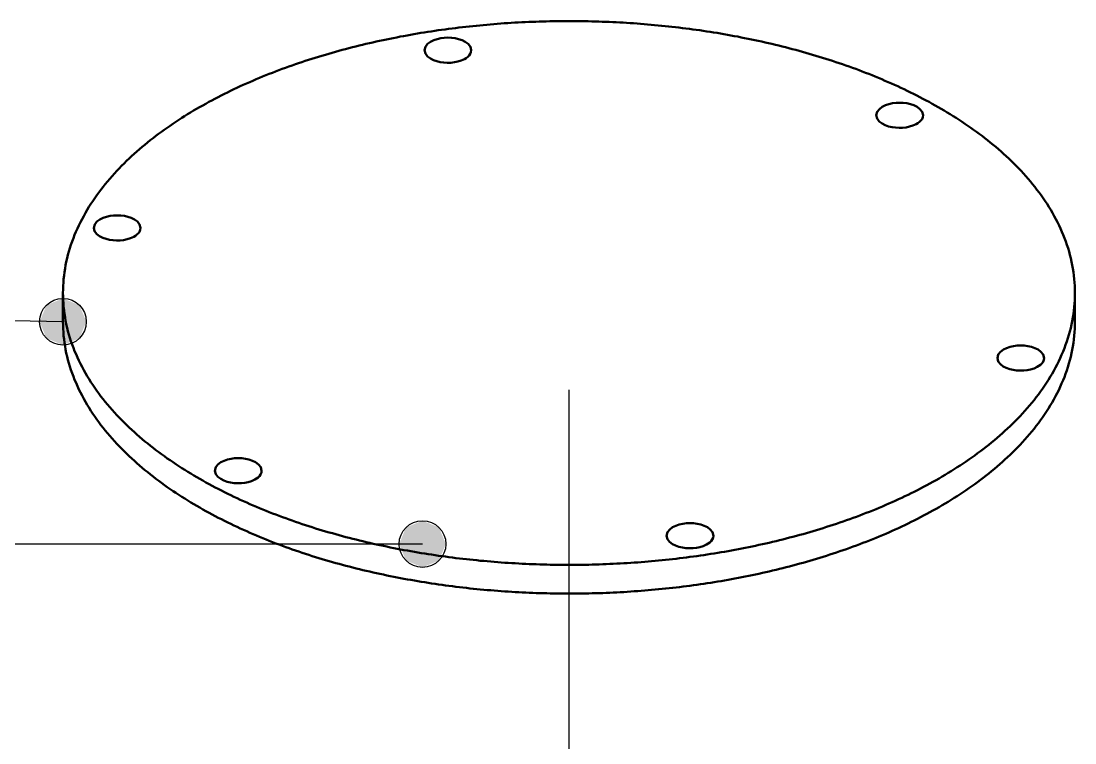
# Model space of a CAD drawing. Header units: millimetres. Extents: x 0 to 841, y 0 to 594.
# Drawn here: x 316.71 to 352.86, y 356.47 to 381.21 of the extents above; entities that cross this region are included whole.
import ezdxf

# ---------------------------------------------------------------- set-up
doc = ezdxf.new("R2010")
doc.units = ezdxf.units.MM
doc.linetypes.add('EJE', pattern=[31, 20, -4, 3, -4])
for name, color, linetype, lineweight in [('ACH', 7, 'CONTINUOUS', 13), ('COTA', 7, 'CONTINUOUS', 25), ('EJE', 7, 'EJE', 25), ('FINA', 7, 'CONTINUOUS', 25), ('VIS', 7, 'CONTINUOUS', 50)]:
    doc.layers.add(name, color=color, linetype=linetype, lineweight=lineweight)

msp = doc.modelspace()

# ---------------------------------------------------------------- hatches: boundary and pattern name
at = {"layer": 'ACH'}
h = msp.add_hatch(color=7, dxfattribs=at)
h.dxf.hatch_style = 1
h.paths.add_polyline_path([(318.945, 370.904), (318.711, 371.469), (318.145, 371.704), (317.579, 371.469), (317.345, 370.904), (317.579, 370.338), (318.145, 370.104), (318.711, 370.338)])
h = msp.add_hatch(color=7, dxfattribs=at)
h.dxf.hatch_style = 1
h.paths.add_polyline_path([(331.277, 363.285), (331.043, 363.851), (330.477, 364.085), (329.911, 363.851), (329.677, 363.285), (329.911, 362.72), (330.477, 362.485), (331.043, 362.72)])

# ---------------------------------------------------------------- linework, layer by layer
at = {"layer": 'COTA'}
for p, q in [((318.145, 370.904), (155.825, 374.184)), ((330.477, 363.285), (117.921, 363.285))]:
    msp.add_line(p, q, dxfattribs=at)
for centre in [(318.145, 370.904), (330.477, 363.285)]:
    msp.add_circle(centre, 0.8, dxfattribs=at)
at = {"layer": 'EJE'}
msp.add_line((335.5, 368.566), (335.5, 340.267), dxfattribs=at)
at = {"layer": 'FINA'}
for points in [[(352.855, 371.888), (352.854, 372.008), (352.849, 372.128), (352.842, 372.248), (352.832, 372.367), (352.819, 372.487), (352.803, 372.606), (352.785, 372.724), (352.764, 372.842), (352.74, 372.96), (352.713, 373.077), (352.684, 373.193), (352.652, 373.309), (352.618, 373.424), (352.581, 373.538), (352.541, 373.652), (352.499, 373.764), (352.455, 373.876), (352.409, 373.987), (352.36, 374.096), (352.31, 374.205), (352.257, 374.313), (352.202, 374.42), (352.145, 374.525), (352.086, 374.63), (352.026, 374.734), (351.963, 374.836), (351.899, 374.938), (351.833, 375.038), (351.766, 375.137), (351.696, 375.235), (351.626, 375.332), (351.553, 375.428), (351.48, 375.523), (351.405, 375.617), (351.328, 375.709), (351.251, 375.801), (351.172, 375.891), (351.091, 375.98), (351.01, 376.069), (350.927, 376.156), (350.844, 376.242), (350.759, 376.327), (350.673, 376.411), (350.586, 376.494), (350.499, 376.576), (350.41, 376.657), (350.32, 376.736), (350.23, 376.815), (350.139, 376.893), (350.046, 376.97), (349.953, 377.046), (349.86, 377.121), (349.765, 377.195), (349.67, 377.268), (349.574, 377.34), (349.477, 377.411), (349.38, 377.481), (349.282, 377.551), (349.183, 377.619), (349.084, 377.687), (348.984, 377.754), (348.884, 377.82), (348.783, 377.885), (348.682, 377.949), (348.58, 378.012), (348.477, 378.075), (348.374, 378.136), (348.271, 378.197), (348.167, 378.257), (348.063, 378.317), (347.958, 378.375), (347.853, 378.433), (347.747, 378.49), (347.641, 378.546), (347.534, 378.602), (347.428, 378.656), (347.32, 378.71), (347.213, 378.764), (347.105, 378.816), (346.997, 378.868), (346.888, 378.919), (346.779, 378.97), (346.67, 379.019), (346.56, 379.068), (346.45, 379.117), (346.34, 379.164), (346.23, 379.211), (346.119, 379.258), (346.008, 379.304), (345.897, 379.349), (345.785, 379.393), (345.673, 379.437), (345.561, 379.48), (345.449, 379.523), (345.337, 379.564), (345.224, 379.606), (345.111, 379.646), (344.998, 379.686), (344.885, 379.726), (344.771, 379.765), (344.657, 379.803), (344.543, 379.841), (344.429, 379.878), (344.315, 379.914), (344.2, 379.95), (344.085, 379.986), (343.971, 380.02), (343.856, 380.055), (343.74, 380.088), (343.625, 380.121), (343.509, 380.154), (343.394, 380.186), (343.278, 380.218), (343.162, 380.248), (343.046, 380.279), (342.929, 380.309), (342.813, 380.338), (342.697, 380.367), (342.58, 380.395), (342.463, 380.423), (342.346, 380.45), (342.229, 380.477), (342.112, 380.503), (341.995, 380.529), (341.877, 380.554), (341.76, 380.578), (341.642, 380.603), (341.525, 380.626), (341.407, 380.649), (341.289, 380.672), (341.171, 380.694), (341.053, 380.716), (340.935, 380.737), (340.816, 380.758), (340.698, 380.778), (340.58, 380.798), (340.461, 380.817), (340.343, 380.836), (340.224, 380.854), (340.105, 380.872), (339.987, 380.889), (339.868, 380.906), (339.749, 380.922), (339.63, 380.938), (339.511, 380.953), (339.392, 380.968), (339.272, 380.983), (339.153, 380.997), (339.034, 381.01), (338.915, 381.024), (338.795, 381.036), (338.676, 381.048), (338.556, 381.06), (338.437, 381.071), (338.317, 381.082), (338.198, 381.092), (338.078, 381.102), (337.958, 381.112), (337.839, 381.121), (337.719, 381.129), (337.599, 381.137), (337.479, 381.145), (337.36, 381.152), (337.24, 381.159), (337.12, 381.165), (337, 381.171), (336.88, 381.176), (336.76, 381.181), (336.64, 381.186), (336.52, 381.19), (336.4, 381.193), (336.28, 381.196), (336.16, 381.199), (336.04, 381.201), (335.92, 381.203), (335.8, 381.204), (335.68, 381.205), (335.56, 381.206), (335.44, 381.206), (335.32, 381.205), (335.2, 381.204), (335.08, 381.203), (334.96, 381.201), (334.84, 381.199), (334.72, 381.196), (334.6, 381.193), (334.48, 381.19), (334.36, 381.186), (334.24, 381.181), (334.12, 381.176), (334, 381.171), (333.88, 381.165), (333.76, 381.159), (333.64, 381.152), (333.521, 381.145), (333.401, 381.137), (333.281, 381.129), (333.161, 381.121), (333.042, 381.112), (332.922, 381.102), (332.802, 381.092), (332.683, 381.082), (332.563, 381.071), (332.444, 381.06), (332.324, 381.048), (332.205, 381.036), (332.085, 381.024), (331.966, 381.01), (331.847, 380.997), (331.728, 380.983), (331.608, 380.968), (331.489, 380.953), (331.37, 380.938), (331.251, 380.922), (331.132, 380.906), (331.013, 380.889), (330.895, 380.872), (330.776, 380.854), (330.657, 380.836), (330.539, 380.817), (330.42, 380.798), (330.302, 380.778), (330.184, 380.758), (330.065, 380.737), (329.947, 380.716), (329.829, 380.694), (329.711, 380.672), (329.593, 380.649), (329.475, 380.626), (329.358, 380.603), (329.24, 380.578), (329.123, 380.554), (329.005, 380.529), (328.888, 380.503), (328.771, 380.477), (328.654, 380.45), (328.537, 380.423), (328.42, 380.395), (328.303, 380.367), (328.187, 380.338), (328.071, 380.309), (327.954, 380.279), (327.838, 380.248), (327.722, 380.218), (327.606, 380.186), (327.491, 380.154), (327.375, 380.121), (327.26, 380.088), (327.144, 380.055), (327.029, 380.02), (326.915, 379.986), (326.8, 379.95), (326.685, 379.914), (326.571, 379.878), (326.457, 379.841), (326.343, 379.803), (326.229, 379.765), (326.115, 379.726), (326.002, 379.686), (325.889, 379.646), (325.776, 379.606), (325.663, 379.564), (325.551, 379.523), (325.439, 379.48), (325.327, 379.437), (325.215, 379.393), (325.103, 379.349), (324.992, 379.304), (324.881, 379.258), (324.77, 379.211), (324.66, 379.164), (324.55, 379.117), (324.44, 379.068), (324.33, 379.019), (324.221, 378.97), (324.112, 378.919), (324.003, 378.868), (323.895, 378.816), (323.787, 378.764), (323.68, 378.71), (323.572, 378.656), (323.466, 378.602), (323.359, 378.546), (323.253, 378.49), (323.147, 378.433), (323.042, 378.375), (322.937, 378.317), (322.833, 378.257), (322.729, 378.197), (322.626, 378.136), (322.523, 378.075), (322.42, 378.012), (322.318, 377.949), (322.217, 377.885), (322.116, 377.82), (322.016, 377.754), (321.916, 377.687), (321.817, 377.619), (321.718, 377.551), (321.62, 377.481), (321.523, 377.411), (321.426, 377.34), (321.33, 377.268), (321.235, 377.195), (321.14, 377.121), (321.047, 377.046), (320.954, 376.97), (320.861, 376.893), (320.77, 376.815), (320.68, 376.736), (320.59, 376.657), (320.501, 376.576), (320.414, 376.494), (320.327, 376.411), (320.241, 376.327), (320.156, 376.242), (320.073, 376.156), (319.99, 376.069), (319.909, 375.98), (319.828, 375.891), (319.749, 375.801), (319.672, 375.709), (319.595, 375.617), (319.52, 375.523), (319.447, 375.428), (319.374, 375.332), (319.304, 375.235), (319.234, 375.137), (319.167, 375.038), (319.101, 374.938), (319.037, 374.836), (318.974, 374.734), (318.914, 374.63), (318.855, 374.525), (318.798, 374.42), (318.743, 374.313), (318.69, 374.205), (318.64, 374.096), (318.591, 373.987), (318.545, 373.876), (318.501, 373.764), (318.459, 373.652), (318.419, 373.538), (318.382, 373.424), (318.348, 373.309), (318.316, 373.193), (318.287, 373.077), (318.26, 372.96), (318.236, 372.842), (318.215, 372.724), (318.197, 372.606), (318.181, 372.487), (318.168, 372.367), (318.158, 372.248), (318.151, 372.128), (318.146, 372.008), (318.145, 371.888)], [(330.546, 380.207), (330.577, 380.326), (330.653, 380.423), (330.753, 380.496), (330.864, 380.551), (330.981, 380.59), (331.101, 380.617), (331.224, 380.633), (331.348, 380.638), (331.472, 380.633), (331.594, 380.617), (331.715, 380.59), (331.832, 380.551), (331.943, 380.496), (332.043, 380.423), (332.119, 380.326), (332.15, 380.207)], [(331.915, 379.903), (331.804, 379.853), (331.689, 379.818), (331.57, 379.794), (331.449, 379.78), (331.328, 379.777), (331.207, 379.784), (331.087, 379.8), (330.969, 379.828), (330.854, 379.868), (330.746, 379.923), (330.65, 379.996), (330.576, 380.091), (330.546, 380.207)], [(332.15, 380.207), (332.14, 380.141), (332.114, 380.079), (332.074, 380.025), (332.027, 379.978), (331.973, 379.937), (331.915, 379.903)], [(346.042, 377.978), (346.073, 378.097), (346.149, 378.193), (346.248, 378.267), (346.359, 378.321), (346.477, 378.361), (346.597, 378.388), (346.72, 378.404), (346.844, 378.409), (346.967, 378.404), (347.09, 378.388), (347.211, 378.361), (347.328, 378.321), (347.439, 378.267), (347.538, 378.193), (347.615, 378.097), (347.646, 377.978)], [(347.411, 377.674), (347.3, 377.624), (347.184, 377.588), (347.066, 377.564), (346.945, 377.551), (346.824, 377.548), (346.703, 377.554), (346.583, 377.571), (346.465, 377.599), (346.35, 377.639), (346.242, 377.693), (346.145, 377.766), (346.071, 377.862), (346.042, 377.978)], [(347.646, 377.978), (347.636, 377.912), (347.61, 377.85), (347.57, 377.796), (347.522, 377.749), (347.469, 377.708), (347.411, 377.674)], [(319.202, 374.117), (319.233, 374.236), (319.309, 374.332), (319.409, 374.406), (319.52, 374.46), (319.637, 374.5), (319.758, 374.527), (319.881, 374.543), (320.004, 374.548), (320.128, 374.543), (320.251, 374.527), (320.371, 374.5), (320.489, 374.46), (320.599, 374.406), (320.699, 374.332), (320.775, 374.236), (320.806, 374.117)], [(320.571, 373.813), (320.461, 373.763), (320.345, 373.727), (320.226, 373.703), (320.105, 373.69), (319.984, 373.687), (319.863, 373.693), (319.743, 373.71), (319.625, 373.738), (319.511, 373.778), (319.402, 373.832), (319.306, 373.905), (319.232, 374.001), (319.202, 374.117)], [(320.806, 374.117), (320.797, 374.051), (320.77, 373.989), (320.731, 373.935), (320.683, 373.887), (320.629, 373.847), (320.571, 373.813)], [(318.145, 371.888), (318.146, 371.768), (318.151, 371.648), (318.158, 371.528), (318.168, 371.408), (318.181, 371.289), (318.197, 371.169), (318.215, 371.051), (318.236, 370.933), (318.26, 370.815), (318.287, 370.698), (318.316, 370.581), (318.348, 370.465), (318.383, 370.35), (318.42, 370.236), (318.459, 370.122), (318.501, 370.01), (318.545, 369.898), (318.592, 369.787), (318.64, 369.677), (318.691, 369.569), (318.744, 369.461), (318.799, 369.354), (318.856, 369.248), (318.915, 369.143), (318.976, 369.04), (319.038, 368.937), (319.102, 368.836), (319.168, 368.735), (319.236, 368.636), (319.305, 368.538), (319.376, 368.441), (319.448, 368.345), (319.522, 368.25), (319.597, 368.156), (319.674, 368.064), (319.752, 367.972), (319.831, 367.882), (319.911, 367.792), (319.993, 367.704), (320.075, 367.617), (320.159, 367.531), (320.244, 367.446), (320.33, 367.362), (320.417, 367.279), (320.505, 367.197), (320.593, 367.116), (320.683, 367.036), (320.774, 366.957), (320.865, 366.879), (320.958, 366.802), (321.051, 366.727), (321.145, 366.652), (321.239, 366.578), (321.334, 366.504), (321.431, 366.432), (321.527, 366.361), (321.625, 366.291), (321.723, 366.221), (321.822, 366.153), (321.921, 366.085), (322.021, 366.019), (322.121, 365.953), (322.222, 365.888), (322.324, 365.823), (322.426, 365.76), (322.528, 365.698), (322.631, 365.636), (322.735, 365.575), (322.839, 365.515), (322.944, 365.456), (323.048, 365.397), (323.154, 365.339), (323.26, 365.282), (323.366, 365.226), (323.472, 365.171), (323.579, 365.116), (323.687, 365.062), (323.794, 365.009), (323.902, 364.956), (324.011, 364.904), (324.119, 364.853), (324.228, 364.803), (324.338, 364.753), (324.447, 364.704), (324.557, 364.655), (324.668, 364.608), (324.778, 364.561), (324.889, 364.514), (325, 364.469), (325.112, 364.424), (325.223, 364.379), (325.335, 364.335), (325.447, 364.292), (325.56, 364.25), (325.672, 364.208), (325.785, 364.167), (325.898, 364.126), (326.011, 364.086), (326.125, 364.047), (326.238, 364.008), (326.352, 363.969), (326.466, 363.932), (326.581, 363.895), (326.695, 363.858), (326.81, 363.822), (326.925, 363.787), (327.04, 363.752), (327.155, 363.718), (327.27, 363.684), (327.386, 363.651), (327.501, 363.619), (327.617, 363.587), (327.733, 363.555), (327.849, 363.524), (327.965, 363.494), (328.082, 363.464), (328.198, 363.435), (328.315, 363.406), (328.432, 363.378), (328.549, 363.35), (328.666, 363.323), (328.783, 363.296), (328.9, 363.27), (329.017, 363.244), (329.135, 363.219), (329.252, 363.195), (329.37, 363.171), (329.488, 363.147), (329.606, 363.124), (329.724, 363.101), (329.842, 363.079), (329.96, 363.057), (330.078, 363.036), (330.197, 363.016), (330.315, 362.996), (330.434, 362.976), (330.552, 362.957), (330.671, 362.938), (330.79, 362.92), (330.909, 362.902), (331.027, 362.885), (331.146, 362.868), (331.265, 362.852), (331.384, 362.836), (331.504, 362.82), (331.623, 362.805), (331.742, 362.791), (331.861, 362.777), (331.981, 362.764), (332.1, 362.751), (332.22, 362.738), (332.339, 362.726), (332.459, 362.714), (332.578, 362.703), (332.698, 362.692), (332.818, 362.682), (332.938, 362.672), (333.057, 362.663), (333.177, 362.654), (333.297, 362.645), (333.417, 362.637), (333.537, 362.63), (333.657, 362.623), (333.777, 362.616), (333.897, 362.61), (334.017, 362.604), (334.137, 362.599), (334.257, 362.594), (334.377, 362.59), (334.497, 362.586), (334.617, 362.582), (334.737, 362.579), (334.857, 362.576), (334.977, 362.574), (335.097, 362.572), (335.217, 362.571), (335.338, 362.57), (335.458, 362.57), (335.578, 362.57), (335.698, 362.571), (335.818, 362.572), (335.938, 362.573), (336.058, 362.575), (336.179, 362.577), (336.299, 362.58), (336.419, 362.583), (336.539, 362.587), (336.659, 362.591), (336.779, 362.595), (336.899, 362.6), (337.019, 362.606), (337.139, 362.612), (337.259, 362.618), (337.379, 362.625), (337.499, 362.632), (337.619, 362.64), (337.739, 362.648), (337.858, 362.656), (337.978, 362.665), (338.098, 362.675), (338.218, 362.685), (338.337, 362.695), (338.457, 362.706), (338.577, 362.718), (338.696, 362.729), (338.816, 362.742), (338.935, 362.754), (339.055, 362.768), (339.174, 362.781), (339.293, 362.795), (339.413, 362.81), (339.532, 362.825), (339.651, 362.84), (339.77, 362.856), (339.889, 362.873), (340.008, 362.89), (340.127, 362.907), (340.246, 362.925), (340.364, 362.943), (340.483, 362.962), (340.602, 362.982), (340.72, 363.001), (340.838, 363.022), (340.957, 363.043), (341.075, 363.064), (341.193, 363.086), (341.311, 363.108), (341.429, 363.131), (341.547, 363.154), (341.665, 363.178), (341.782, 363.202), (341.9, 363.227), (342.017, 363.252), (342.135, 363.278), (342.252, 363.304), (342.369, 363.331), (342.486, 363.358), (342.603, 363.386), (342.72, 363.414), (342.836, 363.443), (342.953, 363.473), (343.069, 363.503), (343.185, 363.533), (343.301, 363.564), (343.417, 363.596), (343.533, 363.628), (343.649, 363.661), (343.764, 363.694), (343.879, 363.728), (343.994, 363.762), (344.109, 363.797), (344.224, 363.833), (344.339, 363.869), (344.453, 363.906), (344.567, 363.943), (344.681, 363.981), (344.795, 364.019), (344.909, 364.058), (345.022, 364.098), (345.136, 364.138), (345.249, 364.179), (345.361, 364.22), (345.474, 364.262), (345.586, 364.305), (345.698, 364.348), (345.81, 364.392), (345.922, 364.437), (346.033, 364.482), (346.144, 364.528), (346.255, 364.575), (346.365, 364.622), (346.475, 364.67), (346.585, 364.718), (346.695, 364.768), (346.804, 364.818), (346.913, 364.868), (347.022, 364.919), (347.13, 364.972), (347.238, 365.024), (347.345, 365.078), (347.453, 365.132), (347.559, 365.187), (347.666, 365.243), (347.772, 365.299)], [(318.145, 371.888), (318.145, 370.904)], [(347.772, 365.299), (347.879, 365.357), (347.985, 365.415), (348.091, 365.475), (348.196, 365.535), (348.301, 365.596), (348.405, 365.658), (348.509, 365.72), (348.613, 365.784), (348.715, 365.848), (348.818, 365.913), (348.92, 365.979), (349.021, 366.046), (349.121, 366.114), (349.221, 366.183), (349.321, 366.252), (349.419, 366.323), (349.518, 366.394), (349.615, 366.466), (349.712, 366.54), (349.808, 366.614), (349.903, 366.689), (349.997, 366.765), (350.091, 366.842), (350.183, 366.921), (350.275, 367), (350.366, 367.08), (350.456, 367.161), (350.546, 367.244), (350.634, 367.327), (350.721, 367.411), (350.807, 367.497), (350.892, 367.583), (350.976, 367.671), (351.059, 367.76), (351.14, 367.849), (351.221, 367.94), (351.3, 368.032), (351.377, 368.125), (351.454, 368.22), (351.529, 368.315), (351.602, 368.412), (351.674, 368.509), (351.744, 368.608), (351.813, 368.708), (351.88, 368.809), (351.946, 368.911), (352.009, 369.015), (352.071, 369.119), (352.131, 369.225), (352.189, 369.331), (352.245, 369.439), (352.299, 369.547), (352.35, 369.657), (352.4, 369.768), (352.447, 369.88), (352.492, 369.992), (352.535, 370.106), (352.575, 370.22), (352.613, 370.336), (352.648, 370.452), (352.68, 370.569), (352.71, 370.686), (352.737, 370.804), (352.762, 370.923), (352.784, 371.043), (352.802, 371.162), (352.818, 371.283), (352.832, 371.403), (352.842, 371.524), (352.849, 371.645), (352.854, 371.767), (352.855, 371.888)], [(352.855, 371.888), (352.855, 370.904)], [(318.145, 370.904), (318.146, 370.783), (318.151, 370.663), (318.158, 370.543), (318.168, 370.424), (318.181, 370.304), (318.197, 370.185), (318.215, 370.066), (318.236, 369.948), (318.26, 369.83), (318.287, 369.713), (318.316, 369.597), (318.348, 369.481), (318.383, 369.366), (318.42, 369.252), (318.459, 369.138), (318.501, 369.026), (318.545, 368.914), (318.592, 368.803), (318.64, 368.693), (318.691, 368.584), (318.744, 368.476), (318.799, 368.37), (318.856, 368.264), (318.915, 368.159), (318.976, 368.055), (319.038, 367.953), (319.102, 367.851), (319.168, 367.751), (319.236, 367.652), (319.305, 367.554), (319.376, 367.457), (319.448, 367.361), (319.522, 367.266), (319.597, 367.172), (319.674, 367.079), (319.752, 366.988), (319.831, 366.897), (319.911, 366.808), (319.993, 366.72), (320.075, 366.633), (320.159, 366.547), (320.244, 366.462), (320.33, 366.378), (320.417, 366.295), (320.505, 366.213), (320.593, 366.132), (320.683, 366.052), (320.774, 365.973), (320.865, 365.895), (320.958, 365.818), (321.051, 365.742), (321.145, 365.667), (321.239, 365.593), (321.334, 365.52), (321.431, 365.448), (321.527, 365.377), (321.625, 365.307), (321.723, 365.237), (321.822, 365.169), (321.921, 365.101), (322.021, 365.034), (322.121, 364.968), (322.222, 364.903), (322.324, 364.839), (322.426, 364.776), (322.528, 364.713), (322.631, 364.652), (322.735, 364.591), (322.839, 364.531), (322.944, 364.471), (323.048, 364.413), (323.154, 364.355), (323.26, 364.298), (323.366, 364.242), (323.472, 364.186), (323.579, 364.132), (323.687, 364.078), (323.794, 364.024), (323.902, 363.972), (324.011, 363.92), (324.119, 363.869), (324.228, 363.818), (324.338, 363.769), (324.447, 363.72), (324.557, 363.671), (324.668, 363.623), (324.778, 363.576), (324.889, 363.53), (325, 363.484), (325.112, 363.439), (325.223, 363.395), (325.335, 363.351), (325.447, 363.308), (325.56, 363.266), (325.672, 363.224), (325.785, 363.182), (325.898, 363.142), (326.011, 363.102), (326.125, 363.062), (326.238, 363.023), (326.352, 362.985), (326.466, 362.947), (326.581, 362.91), (326.695, 362.874), (326.81, 362.838), (326.925, 362.803), (327.04, 362.768), (327.155, 362.734), (327.27, 362.7), (327.386, 362.667), (327.501, 362.634), (327.617, 362.602), (327.733, 362.571), (327.849, 362.54), (327.965, 362.51), (328.082, 362.48), (328.198, 362.45), (328.315, 362.422), (328.432, 362.393), (328.549, 362.366), (328.666, 362.339), (328.783, 362.312), (328.9, 362.286), (329.017, 362.26), (329.135, 362.235), (329.252, 362.21), (329.37, 362.186), (329.488, 362.163), (329.606, 362.139), (329.724, 362.117), (329.842, 362.095), (329.96, 362.073), (330.078, 362.052), (330.197, 362.031), (330.315, 362.011), (330.434, 361.992), (330.552, 361.972), (330.671, 361.954), (330.79, 361.935), (330.909, 361.918), (331.027, 361.9), (331.146, 361.884), (331.265, 361.867), (331.384, 361.851), (331.504, 361.836), (331.623, 361.821), (331.742, 361.807), (331.861, 361.793), (331.981, 361.779), (332.1, 361.766), (332.22, 361.754), (332.339, 361.741), (332.459, 361.73), (332.578, 361.719), (332.698, 361.708), (332.818, 361.698), (332.938, 361.688), (333.057, 361.678), (333.177, 361.669), (333.297, 361.661), (333.417, 361.653), (333.537, 361.645), (333.657, 361.638), (333.777, 361.632), (333.897, 361.626), (334.017, 361.62), (334.137, 361.614), (334.257, 361.61), (334.377, 361.605), (334.497, 361.601), (334.617, 361.598), (334.737, 361.595), (334.857, 361.592), (334.977, 361.59), (335.097, 361.588), (335.217, 361.587), (335.338, 361.586), (335.458, 361.586), (335.578, 361.586), (335.698, 361.586), (335.818, 361.587), (335.938, 361.589), (336.058, 361.59), (336.179, 361.593), (336.299, 361.596), (336.419, 361.599), (336.539, 361.602), (336.659, 361.606), (336.779, 361.611), (336.899, 361.616), (337.019, 361.621), (337.139, 361.627), (337.259, 361.634), (337.379, 361.64), (337.499, 361.648), (337.619, 361.655), (337.739, 361.664), (337.858, 361.672), (337.978, 361.681), (338.098, 361.691), (338.218, 361.701), (338.337, 361.711), (338.457, 361.722), (338.577, 361.733), (338.696, 361.745), (338.816, 361.757), (338.935, 361.77), (339.055, 361.783), (339.174, 361.797), (339.293, 361.811), (339.413, 361.826), (339.532, 361.841), (339.651, 361.856), (339.77, 361.872), (339.889, 361.889), (340.008, 361.905), (340.127, 361.923), (340.246, 361.941), (340.364, 361.959), (340.483, 361.978), (340.602, 361.997), (340.72, 362.017), (340.838, 362.037), (340.957, 362.058), (341.075, 362.079), (341.193, 362.101), (341.311, 362.124), (341.429, 362.146), (341.547, 362.17), (341.665, 362.193), (341.782, 362.218), (341.9, 362.242), (342.017, 362.268), (342.135, 362.293), (342.252, 362.32), (342.369, 362.347), (342.486, 362.374), (342.603, 362.402), (342.72, 362.43), (342.836, 362.459), (342.953, 362.489), (343.069, 362.519), (343.185, 362.549), (343.301, 362.58), (343.417, 362.612), (343.533, 362.644), (343.649, 362.677), (343.764, 362.71), (343.879, 362.744), (343.994, 362.778), (344.109, 362.813), (344.224, 362.849), (344.339, 362.885), (344.453, 362.921), (344.567, 362.959), (344.681, 362.996), (344.795, 363.035), (344.909, 363.074), (345.022, 363.113), (345.136, 363.154), (345.249, 363.195), (345.361, 363.236), (345.474, 363.278), (345.586, 363.321), (345.698, 363.364), (345.81, 363.408), (345.922, 363.453), (346.033, 363.498), (346.144, 363.544), (346.255, 363.59), (346.365, 363.638), (346.475, 363.685), (346.585, 363.734), (346.695, 363.783), (346.804, 363.833), (346.913, 363.884), (347.022, 363.935), (347.13, 363.987), (347.238, 364.04), (347.345, 364.093), (347.453, 364.148), (347.559, 364.203), (347.666, 364.258), (347.772, 364.315)], [(347.772, 364.315), (347.879, 364.373), (347.985, 364.431), (348.091, 364.49), (348.196, 364.551), (348.301, 364.612), (348.405, 364.673), (348.509, 364.736), (348.613, 364.799), (348.715, 364.864), (348.818, 364.929), (348.92, 364.995), (349.021, 365.062), (349.121, 365.13), (349.221, 365.198), (349.321, 365.268), (349.419, 365.338), (349.518, 365.41), (349.615, 365.482), (349.712, 365.555), (349.808, 365.63), (349.903, 365.705), (349.997, 365.781), (350.091, 365.858), (350.183, 365.936), (350.275, 366.016), (350.366, 366.096), (350.456, 366.177), (350.546, 366.259), (350.634, 366.343), (350.721, 366.427), (350.807, 366.512), (350.892, 366.599), (350.976, 366.687), (351.059, 366.775), (351.14, 366.865), (351.221, 366.956), (351.3, 367.048), (351.377, 367.141), (351.454, 367.235), (351.529, 367.331), (351.602, 367.427), (351.674, 367.525), (351.744, 367.624), (351.813, 367.724), (351.88, 367.825), (351.946, 367.927), (352.009, 368.03), (352.071, 368.135), (352.131, 368.24), (352.189, 368.347), (352.245, 368.454), (352.299, 368.563), (352.35, 368.673), (352.4, 368.784), (352.447, 368.895), (352.492, 369.008), (352.535, 369.122), (352.575, 369.236), (352.613, 369.351), (352.648, 369.468), (352.68, 369.584), (352.71, 369.702), (352.737, 369.82), (352.762, 369.939), (352.784, 370.058), (352.802, 370.178), (352.818, 370.298), (352.832, 370.419), (352.842, 370.54), (352.849, 370.661), (352.854, 370.782), (352.855, 370.904)], [(350.194, 369.659), (350.225, 369.777), (350.301, 369.874), (350.401, 369.947), (350.511, 370.002), (350.629, 370.041), (350.749, 370.068), (350.872, 370.084), (350.996, 370.089), (351.119, 370.084), (351.242, 370.068), (351.363, 370.041), (351.48, 370.002), (351.591, 369.947), (351.691, 369.874), (351.767, 369.777), (351.798, 369.659)], [(351.563, 369.354), (351.452, 369.304), (351.337, 369.269), (351.218, 369.245), (351.097, 369.231), (350.976, 369.228), (350.855, 369.235), (350.735, 369.251), (350.617, 369.279), (350.502, 369.319), (350.394, 369.374), (350.297, 369.447), (350.224, 369.542), (350.194, 369.659)], [(351.798, 369.659), (351.788, 369.592), (351.762, 369.531), (351.722, 369.476), (351.674, 369.429), (351.621, 369.389), (351.563, 369.354)], [(323.354, 365.797), (323.385, 365.916), (323.462, 366.013), (323.561, 366.086), (323.672, 366.141), (323.789, 366.18), (323.91, 366.207), (324.033, 366.223), (324.156, 366.228), (324.28, 366.223), (324.403, 366.207), (324.523, 366.18), (324.641, 366.141), (324.752, 366.086), (324.851, 366.013), (324.927, 365.916), (324.958, 365.797)], [(324.723, 365.493), (324.613, 365.443), (324.497, 365.408), (324.378, 365.384), (324.258, 365.37), (324.136, 365.367), (324.015, 365.373), (323.895, 365.39), (323.777, 365.418), (323.663, 365.458), (323.555, 365.513), (323.458, 365.586), (323.384, 365.681), (323.354, 365.797)], [(324.958, 365.797), (324.949, 365.731), (324.922, 365.669), (324.883, 365.615), (324.835, 365.568), (324.781, 365.527), (324.723, 365.493)], [(338.85, 363.568), (338.881, 363.687), (338.957, 363.783), (339.057, 363.857), (339.168, 363.911), (339.285, 363.951), (339.406, 363.978), (339.528, 363.994), (339.652, 363.999), (339.776, 363.994), (339.899, 363.978), (340.019, 363.951), (340.136, 363.911), (340.247, 363.857), (340.347, 363.783), (340.423, 363.687), (340.454, 363.568)], [(340.219, 363.264), (340.109, 363.214), (339.993, 363.178), (339.874, 363.154), (339.753, 363.141), (339.632, 363.138), (339.511, 363.144), (339.391, 363.161), (339.273, 363.189), (339.159, 363.229), (339.05, 363.283), (338.954, 363.356), (338.88, 363.452), (338.85, 363.568)], [(340.454, 363.568), (340.445, 363.502), (340.418, 363.44), (340.379, 363.386), (340.331, 363.339), (340.277, 363.298), (340.219, 363.264)]]:
    msp.add_lwpolyline(points, dxfattribs=at)
at = {"layer": 'VIS'}
for points in [[(352.855, 371.888), (352.854, 372.008), (352.849, 372.128), (352.842, 372.248), (352.832, 372.367), (352.819, 372.487), (352.803, 372.606), (352.785, 372.724), (352.764, 372.842), (352.74, 372.96), (352.713, 373.077), (352.684, 373.193), (352.652, 373.309), (352.618, 373.424), (352.581, 373.538), (352.541, 373.652), (352.499, 373.764), (352.455, 373.876), (352.409, 373.987), (352.36, 374.096), (352.31, 374.205), (352.257, 374.313), (352.202, 374.42), (352.145, 374.525), (352.086, 374.63), (352.026, 374.734), (351.963, 374.836), (351.899, 374.938), (351.833, 375.038), (351.766, 375.137), (351.696, 375.235), (351.626, 375.332), (351.553, 375.428), (351.48, 375.523), (351.405, 375.617), (351.328, 375.709), (351.251, 375.801), (351.172, 375.891), (351.091, 375.98), (351.01, 376.069), (350.927, 376.156), (350.844, 376.242), (350.759, 376.327), (350.673, 376.411), (350.586, 376.494), (350.499, 376.576), (350.41, 376.657), (350.32, 376.736), (350.23, 376.815), (350.139, 376.893), (350.046, 376.97), (349.953, 377.046), (349.86, 377.121), (349.765, 377.195), (349.67, 377.268), (349.574, 377.34), (349.477, 377.411), (349.38, 377.481), (349.282, 377.551), (349.183, 377.619), (349.084, 377.687), (348.984, 377.754), (348.884, 377.82), (348.783, 377.885), (348.682, 377.949), (348.58, 378.012), (348.477, 378.075), (348.374, 378.136), (348.271, 378.197), (348.167, 378.257), (348.063, 378.317), (347.958, 378.375), (347.853, 378.433), (347.747, 378.49), (347.641, 378.546), (347.534, 378.602), (347.428, 378.656), (347.32, 378.71), (347.213, 378.764), (347.105, 378.816), (346.997, 378.868), (346.888, 378.919), (346.779, 378.97), (346.67, 379.019), (346.56, 379.068), (346.45, 379.117), (346.34, 379.164), (346.23, 379.211), (346.119, 379.258), (346.008, 379.304), (345.897, 379.349), (345.785, 379.393), (345.673, 379.437), (345.561, 379.48), (345.449, 379.523), (345.337, 379.564), (345.224, 379.606), (345.111, 379.646), (344.998, 379.686), (344.885, 379.726), (344.771, 379.765), (344.657, 379.803), (344.543, 379.841), (344.429, 379.878), (344.315, 379.914), (344.2, 379.95), (344.085, 379.986), (343.971, 380.02), (343.856, 380.055), (343.74, 380.088), (343.625, 380.121), (343.509, 380.154), (343.394, 380.186), (343.278, 380.218), (343.162, 380.248), (343.046, 380.279), (342.929, 380.309), (342.813, 380.338), (342.697, 380.367), (342.58, 380.395), (342.463, 380.423), (342.346, 380.45), (342.229, 380.477), (342.112, 380.503), (341.995, 380.529), (341.877, 380.554), (341.76, 380.578), (341.642, 380.603), (341.525, 380.626), (341.407, 380.649), (341.289, 380.672), (341.171, 380.694), (341.053, 380.716), (340.935, 380.737), (340.816, 380.758), (340.698, 380.778), (340.58, 380.798), (340.461, 380.817), (340.343, 380.836), (340.224, 380.854), (340.105, 380.872), (339.987, 380.889), (339.868, 380.906), (339.749, 380.922), (339.63, 380.938), (339.511, 380.953), (339.392, 380.968), (339.272, 380.983), (339.153, 380.997), (339.034, 381.01), (338.915, 381.024), (338.795, 381.036), (338.676, 381.048), (338.556, 381.06), (338.437, 381.071), (338.317, 381.082), (338.198, 381.092), (338.078, 381.102), (337.958, 381.112), (337.839, 381.121), (337.719, 381.129), (337.599, 381.137), (337.479, 381.145), (337.36, 381.152), (337.24, 381.159), (337.12, 381.165), (337, 381.171), (336.88, 381.176), (336.76, 381.181), (336.64, 381.186), (336.52, 381.19), (336.4, 381.193), (336.28, 381.196), (336.16, 381.199), (336.04, 381.201), (335.92, 381.203), (335.8, 381.204), (335.68, 381.205), (335.56, 381.206), (335.44, 381.206), (335.32, 381.205), (335.2, 381.204), (335.08, 381.203), (334.96, 381.201), (334.84, 381.199), (334.72, 381.196), (334.6, 381.193), (334.48, 381.19), (334.36, 381.186), (334.24, 381.181), (334.12, 381.176), (334, 381.171), (333.88, 381.165), (333.76, 381.159), (333.64, 381.152), (333.521, 381.145), (333.401, 381.137), (333.281, 381.129), (333.161, 381.121), (333.042, 381.112), (332.922, 381.102), (332.802, 381.092), (332.683, 381.082), (332.563, 381.071), (332.444, 381.06), (332.324, 381.048), (332.205, 381.036), (332.085, 381.024), (331.966, 381.01), (331.847, 380.997), (331.728, 380.983), (331.608, 380.968), (331.489, 380.953), (331.37, 380.938), (331.251, 380.922), (331.132, 380.906), (331.013, 380.889), (330.895, 380.872), (330.776, 380.854), (330.657, 380.836), (330.539, 380.817), (330.42, 380.798), (330.302, 380.778), (330.184, 380.758), (330.065, 380.737), (329.947, 380.716), (329.829, 380.694), (329.711, 380.672), (329.593, 380.649), (329.475, 380.626), (329.358, 380.603), (329.24, 380.578), (329.123, 380.554), (329.005, 380.529), (328.888, 380.503), (328.771, 380.477), (328.654, 380.45), (328.537, 380.423), (328.42, 380.395), (328.303, 380.367), (328.187, 380.338), (328.071, 380.309), (327.954, 380.279), (327.838, 380.248), (327.722, 380.218), (327.606, 380.186), (327.491, 380.154), (327.375, 380.121), (327.26, 380.088), (327.144, 380.055), (327.029, 380.02), (326.915, 379.986), (326.8, 379.95), (326.685, 379.914), (326.571, 379.878), (326.457, 379.841), (326.343, 379.803), (326.229, 379.765), (326.115, 379.726), (326.002, 379.686), (325.889, 379.646), (325.776, 379.606), (325.663, 379.564), (325.551, 379.523), (325.439, 379.48), (325.327, 379.437), (325.215, 379.393), (325.103, 379.349), (324.992, 379.304), (324.881, 379.258), (324.77, 379.211), (324.66, 379.164), (324.55, 379.117), (324.44, 379.068), (324.33, 379.019), (324.221, 378.97), (324.112, 378.919), (324.003, 378.868), (323.895, 378.816), (323.787, 378.764), (323.68, 378.71), (323.572, 378.656), (323.466, 378.602), (323.359, 378.546), (323.253, 378.49), (323.147, 378.433), (323.042, 378.375), (322.937, 378.317), (322.833, 378.257), (322.729, 378.197), (322.626, 378.136), (322.523, 378.075), (322.42, 378.012), (322.318, 377.949), (322.217, 377.885), (322.116, 377.82), (322.016, 377.754), (321.916, 377.687), (321.817, 377.619), (321.718, 377.551), (321.62, 377.481), (321.523, 377.411), (321.426, 377.34), (321.33, 377.268), (321.235, 377.195), (321.14, 377.121), (321.047, 377.046), (320.954, 376.97), (320.861, 376.893), (320.77, 376.815), (320.68, 376.736), (320.59, 376.657), (320.501, 376.576), (320.414, 376.494), (320.327, 376.411), (320.241, 376.327), (320.156, 376.242), (320.073, 376.156), (319.99, 376.069), (319.909, 375.98), (319.828, 375.891), (319.749, 375.801), (319.672, 375.709), (319.595, 375.617), (319.52, 375.523), (319.447, 375.428), (319.374, 375.332), (319.304, 375.235), (319.234, 375.137), (319.167, 375.038), (319.101, 374.938), (319.037, 374.836), (318.974, 374.734), (318.914, 374.63), (318.855, 374.525), (318.798, 374.42), (318.743, 374.313), (318.69, 374.205), (318.64, 374.096), (318.591, 373.987), (318.545, 373.876), (318.501, 373.764), (318.459, 373.652), (318.419, 373.538), (318.382, 373.424), (318.348, 373.309), (318.316, 373.193), (318.287, 373.077), (318.26, 372.96), (318.236, 372.842), (318.215, 372.724), (318.197, 372.606), (318.181, 372.487), (318.168, 372.367), (318.158, 372.248), (318.151, 372.128), (318.146, 372.008), (318.145, 371.888)], [(330.546, 380.207), (330.577, 380.326), (330.653, 380.423), (330.753, 380.496), (330.864, 380.551), (330.981, 380.59), (331.101, 380.617), (331.224, 380.633), (331.348, 380.638), (331.472, 380.633), (331.594, 380.617), (331.715, 380.59), (331.832, 380.551), (331.943, 380.496), (332.043, 380.423), (332.119, 380.326), (332.15, 380.207)], [(331.915, 379.903), (331.804, 379.853), (331.689, 379.818), (331.57, 379.794), (331.449, 379.78), (331.328, 379.777), (331.207, 379.784), (331.087, 379.8), (330.969, 379.828), (330.854, 379.868), (330.746, 379.923), (330.65, 379.996), (330.576, 380.091), (330.546, 380.207)], [(332.15, 380.207), (332.14, 380.141), (332.114, 380.079), (332.074, 380.025), (332.027, 379.978), (331.973, 379.937), (331.915, 379.903)], [(346.042, 377.978), (346.073, 378.097), (346.149, 378.193), (346.248, 378.267), (346.359, 378.321), (346.477, 378.361), (346.597, 378.388), (346.72, 378.404), (346.844, 378.409), (346.967, 378.404), (347.09, 378.388), (347.211, 378.361), (347.328, 378.321), (347.439, 378.267), (347.538, 378.193), (347.615, 378.097), (347.646, 377.978)], [(347.411, 377.674), (347.3, 377.624), (347.184, 377.588), (347.066, 377.564), (346.945, 377.551), (346.824, 377.548), (346.703, 377.554), (346.583, 377.571), (346.465, 377.599), (346.35, 377.639), (346.242, 377.693), (346.145, 377.766), (346.071, 377.862), (346.042, 377.978)], [(347.646, 377.978), (347.636, 377.912), (347.61, 377.85), (347.57, 377.796), (347.522, 377.749), (347.469, 377.708), (347.411, 377.674)], [(319.202, 374.117), (319.233, 374.236), (319.309, 374.332), (319.409, 374.406), (319.52, 374.46), (319.637, 374.5), (319.758, 374.527), (319.881, 374.543), (320.004, 374.548), (320.128, 374.543), (320.251, 374.527), (320.371, 374.5), (320.489, 374.46), (320.599, 374.406), (320.699, 374.332), (320.775, 374.236), (320.806, 374.117)], [(320.571, 373.813), (320.461, 373.763), (320.345, 373.727), (320.226, 373.703), (320.105, 373.69), (319.984, 373.687), (319.863, 373.693), (319.743, 373.71), (319.625, 373.738), (319.511, 373.778), (319.402, 373.832), (319.306, 373.905), (319.232, 374.001), (319.202, 374.117)], [(320.806, 374.117), (320.797, 374.051), (320.77, 373.989), (320.731, 373.935), (320.683, 373.887), (320.629, 373.847), (320.571, 373.813)], [(318.145, 371.888), (318.146, 371.768), (318.151, 371.648), (318.158, 371.528), (318.168, 371.408), (318.181, 371.289), (318.197, 371.169), (318.215, 371.051), (318.236, 370.933), (318.26, 370.815), (318.287, 370.698), (318.316, 370.581), (318.348, 370.465), (318.383, 370.35), (318.42, 370.236), (318.459, 370.122), (318.501, 370.01), (318.545, 369.898), (318.592, 369.787), (318.64, 369.677), (318.691, 369.569), (318.744, 369.461), (318.799, 369.354), (318.856, 369.248), (318.915, 369.143), (318.976, 369.04), (319.038, 368.937), (319.102, 368.836), (319.168, 368.735), (319.236, 368.636), (319.305, 368.538), (319.376, 368.441), (319.448, 368.345), (319.522, 368.25), (319.597, 368.156), (319.674, 368.064), (319.752, 367.972), (319.831, 367.882), (319.911, 367.792), (319.993, 367.704), (320.075, 367.617), (320.159, 367.531), (320.244, 367.446), (320.33, 367.362), (320.417, 367.279), (320.505, 367.197), (320.593, 367.116), (320.683, 367.036), (320.774, 366.957), (320.865, 366.879), (320.958, 366.802), (321.051, 366.727), (321.145, 366.652), (321.239, 366.578), (321.334, 366.504), (321.431, 366.432), (321.527, 366.361), (321.625, 366.291), (321.723, 366.221), (321.822, 366.153), (321.921, 366.085), (322.021, 366.019), (322.121, 365.953), (322.222, 365.888), (322.324, 365.823), (322.426, 365.76), (322.528, 365.698), (322.631, 365.636), (322.735, 365.575), (322.839, 365.515), (322.944, 365.456), (323.048, 365.397), (323.154, 365.339), (323.26, 365.282), (323.366, 365.226), (323.472, 365.171), (323.579, 365.116), (323.687, 365.062), (323.794, 365.009), (323.902, 364.956), (324.011, 364.904), (324.119, 364.853), (324.228, 364.803), (324.338, 364.753), (324.447, 364.704), (324.557, 364.655), (324.668, 364.608), (324.778, 364.561), (324.889, 364.514), (325, 364.469), (325.112, 364.424), (325.223, 364.379), (325.335, 364.335), (325.447, 364.292), (325.56, 364.25), (325.672, 364.208), (325.785, 364.167), (325.898, 364.126), (326.011, 364.086), (326.125, 364.047), (326.238, 364.008), (326.352, 363.969), (326.466, 363.932), (326.581, 363.895), (326.695, 363.858), (326.81, 363.822), (326.925, 363.787), (327.04, 363.752), (327.155, 363.718), (327.27, 363.684), (327.386, 363.651), (327.501, 363.619), (327.617, 363.587), (327.733, 363.555), (327.849, 363.524), (327.965, 363.494), (328.082, 363.464), (328.198, 363.435), (328.315, 363.406), (328.432, 363.378), (328.549, 363.35), (328.666, 363.323), (328.783, 363.296), (328.9, 363.27), (329.017, 363.244), (329.135, 363.219), (329.252, 363.195), (329.37, 363.171), (329.488, 363.147), (329.606, 363.124), (329.724, 363.101), (329.842, 363.079), (329.96, 363.057), (330.078, 363.036), (330.197, 363.016), (330.315, 362.996), (330.434, 362.976), (330.552, 362.957), (330.671, 362.938), (330.79, 362.92), (330.909, 362.902), (331.027, 362.885), (331.146, 362.868), (331.265, 362.852), (331.384, 362.836), (331.504, 362.82), (331.623, 362.805), (331.742, 362.791), (331.861, 362.777), (331.981, 362.764), (332.1, 362.751), (332.22, 362.738), (332.339, 362.726), (332.459, 362.714), (332.578, 362.703), (332.698, 362.692), (332.818, 362.682), (332.938, 362.672), (333.057, 362.663), (333.177, 362.654), (333.297, 362.645), (333.417, 362.637), (333.537, 362.63), (333.657, 362.623), (333.777, 362.616), (333.897, 362.61), (334.017, 362.604), (334.137, 362.599), (334.257, 362.594), (334.377, 362.59), (334.497, 362.586), (334.617, 362.582), (334.737, 362.579), (334.857, 362.576), (334.977, 362.574), (335.097, 362.572), (335.217, 362.571), (335.338, 362.57), (335.458, 362.57), (335.578, 362.57), (335.698, 362.571), (335.818, 362.572), (335.938, 362.573), (336.058, 362.575), (336.179, 362.577), (336.299, 362.58), (336.419, 362.583), (336.539, 362.587), (336.659, 362.591), (336.779, 362.595), (336.899, 362.6), (337.019, 362.606), (337.139, 362.612), (337.259, 362.618), (337.379, 362.625), (337.499, 362.632), (337.619, 362.64), (337.739, 362.648), (337.858, 362.656), (337.978, 362.665), (338.098, 362.675), (338.218, 362.685), (338.337, 362.695), (338.457, 362.706), (338.577, 362.718), (338.696, 362.729), (338.816, 362.742), (338.935, 362.754), (339.055, 362.768), (339.174, 362.781), (339.293, 362.795), (339.413, 362.81), (339.532, 362.825), (339.651, 362.84), (339.77, 362.856), (339.889, 362.873), (340.008, 362.89), (340.127, 362.907), (340.246, 362.925), (340.364, 362.943), (340.483, 362.962), (340.602, 362.982), (340.72, 363.001), (340.838, 363.022), (340.957, 363.043), (341.075, 363.064), (341.193, 363.086), (341.311, 363.108), (341.429, 363.131), (341.547, 363.154), (341.665, 363.178), (341.782, 363.202), (341.9, 363.227), (342.017, 363.252), (342.135, 363.278), (342.252, 363.304), (342.369, 363.331), (342.486, 363.358), (342.603, 363.386), (342.72, 363.414), (342.836, 363.443), (342.953, 363.473), (343.069, 363.503), (343.185, 363.533), (343.301, 363.564), (343.417, 363.596), (343.533, 363.628), (343.649, 363.661), (343.764, 363.694), (343.879, 363.728), (343.994, 363.762), (344.109, 363.797), (344.224, 363.833), (344.339, 363.869), (344.453, 363.906), (344.567, 363.943), (344.681, 363.981), (344.795, 364.019), (344.909, 364.058), (345.022, 364.098), (345.136, 364.138), (345.249, 364.179), (345.361, 364.22), (345.474, 364.262), (345.586, 364.305), (345.698, 364.348), (345.81, 364.392), (345.922, 364.437), (346.033, 364.482), (346.144, 364.528), (346.255, 364.575), (346.365, 364.622), (346.475, 364.67), (346.585, 364.718), (346.695, 364.768), (346.804, 364.818), (346.913, 364.868), (347.022, 364.919), (347.13, 364.972), (347.238, 365.024), (347.345, 365.078), (347.453, 365.132), (347.559, 365.187), (347.666, 365.243), (347.772, 365.299)], [(318.145, 371.888), (318.145, 370.904)], [(347.772, 365.299), (347.879, 365.357), (347.985, 365.415), (348.091, 365.475), (348.196, 365.535), (348.301, 365.596), (348.405, 365.658), (348.509, 365.72), (348.613, 365.784), (348.715, 365.848), (348.818, 365.913), (348.92, 365.979), (349.021, 366.046), (349.121, 366.114), (349.221, 366.183), (349.321, 366.252), (349.419, 366.323), (349.518, 366.394), (349.615, 366.466), (349.712, 366.54), (349.808, 366.614), (349.903, 366.689), (349.997, 366.765), (350.091, 366.842), (350.183, 366.921), (350.275, 367), (350.366, 367.08), (350.456, 367.161), (350.546, 367.244), (350.634, 367.327), (350.721, 367.411), (350.807, 367.497), (350.892, 367.583), (350.976, 367.671), (351.059, 367.76), (351.14, 367.849), (351.221, 367.94), (351.3, 368.032), (351.377, 368.125), (351.454, 368.22), (351.529, 368.315), (351.602, 368.412), (351.674, 368.509), (351.744, 368.608), (351.813, 368.708), (351.88, 368.809), (351.946, 368.911), (352.009, 369.015), (352.071, 369.119), (352.131, 369.225), (352.189, 369.331), (352.245, 369.439), (352.299, 369.547), (352.35, 369.657), (352.4, 369.768), (352.447, 369.88), (352.492, 369.992), (352.535, 370.106), (352.575, 370.22), (352.613, 370.336), (352.648, 370.452), (352.68, 370.569), (352.71, 370.686), (352.737, 370.804), (352.762, 370.923), (352.784, 371.043), (352.802, 371.162), (352.818, 371.283), (352.832, 371.403), (352.842, 371.524), (352.849, 371.645), (352.854, 371.767), (352.855, 371.888)], [(352.855, 371.888), (352.855, 370.904)], [(318.145, 370.904), (318.146, 370.783), (318.151, 370.663), (318.158, 370.543), (318.168, 370.424), (318.181, 370.304), (318.197, 370.185), (318.215, 370.066), (318.236, 369.948), (318.26, 369.83), (318.287, 369.713), (318.316, 369.597), (318.348, 369.481), (318.383, 369.366), (318.42, 369.252), (318.459, 369.138), (318.501, 369.026), (318.545, 368.914), (318.592, 368.803), (318.64, 368.693), (318.691, 368.584), (318.744, 368.476), (318.799, 368.37), (318.856, 368.264), (318.915, 368.159), (318.976, 368.055), (319.038, 367.953), (319.102, 367.851), (319.168, 367.751), (319.236, 367.652), (319.305, 367.554), (319.376, 367.457), (319.448, 367.361), (319.522, 367.266), (319.597, 367.172), (319.674, 367.079), (319.752, 366.988), (319.831, 366.897), (319.911, 366.808), (319.993, 366.72), (320.075, 366.633), (320.159, 366.547), (320.244, 366.462), (320.33, 366.378), (320.417, 366.295), (320.505, 366.213), (320.593, 366.132), (320.683, 366.052), (320.774, 365.973), (320.865, 365.895), (320.958, 365.818), (321.051, 365.742), (321.145, 365.667), (321.239, 365.593), (321.334, 365.52), (321.431, 365.448), (321.527, 365.377), (321.625, 365.307), (321.723, 365.237), (321.822, 365.169), (321.921, 365.101), (322.021, 365.034), (322.121, 364.968), (322.222, 364.903), (322.324, 364.839), (322.426, 364.776), (322.528, 364.713), (322.631, 364.652), (322.735, 364.591), (322.839, 364.531), (322.944, 364.471), (323.048, 364.413), (323.154, 364.355), (323.26, 364.298), (323.366, 364.242), (323.472, 364.186), (323.579, 364.132), (323.687, 364.078), (323.794, 364.024), (323.902, 363.972), (324.011, 363.92), (324.119, 363.869), (324.228, 363.818), (324.338, 363.769), (324.447, 363.72), (324.557, 363.671), (324.668, 363.623), (324.778, 363.576), (324.889, 363.53), (325, 363.484), (325.112, 363.439), (325.223, 363.395), (325.335, 363.351), (325.447, 363.308), (325.56, 363.266), (325.672, 363.224), (325.785, 363.182), (325.898, 363.142), (326.011, 363.102), (326.125, 363.062), (326.238, 363.023), (326.352, 362.985), (326.466, 362.947), (326.581, 362.91), (326.695, 362.874), (326.81, 362.838), (326.925, 362.803), (327.04, 362.768), (327.155, 362.734), (327.27, 362.7), (327.386, 362.667), (327.501, 362.634), (327.617, 362.602), (327.733, 362.571), (327.849, 362.54), (327.965, 362.51), (328.082, 362.48), (328.198, 362.45), (328.315, 362.422), (328.432, 362.393), (328.549, 362.366), (328.666, 362.339), (328.783, 362.312), (328.9, 362.286), (329.017, 362.26), (329.135, 362.235), (329.252, 362.21), (329.37, 362.186), (329.488, 362.163), (329.606, 362.139), (329.724, 362.117), (329.842, 362.095), (329.96, 362.073), (330.078, 362.052), (330.197, 362.031), (330.315, 362.011), (330.434, 361.992), (330.552, 361.972), (330.671, 361.954), (330.79, 361.935), (330.909, 361.918), (331.027, 361.9), (331.146, 361.884), (331.265, 361.867), (331.384, 361.851), (331.504, 361.836), (331.623, 361.821), (331.742, 361.807), (331.861, 361.793), (331.981, 361.779), (332.1, 361.766), (332.22, 361.754), (332.339, 361.741), (332.459, 361.73), (332.578, 361.719), (332.698, 361.708), (332.818, 361.698), (332.938, 361.688), (333.057, 361.678), (333.177, 361.669), (333.297, 361.661), (333.417, 361.653), (333.537, 361.645), (333.657, 361.638), (333.777, 361.632), (333.897, 361.626), (334.017, 361.62), (334.137, 361.614), (334.257, 361.61), (334.377, 361.605), (334.497, 361.601), (334.617, 361.598), (334.737, 361.595), (334.857, 361.592), (334.977, 361.59), (335.097, 361.588), (335.217, 361.587), (335.338, 361.586), (335.458, 361.586), (335.578, 361.586), (335.698, 361.586), (335.818, 361.587), (335.938, 361.589), (336.058, 361.59), (336.179, 361.593), (336.299, 361.596), (336.419, 361.599), (336.539, 361.602), (336.659, 361.606), (336.779, 361.611), (336.899, 361.616), (337.019, 361.621), (337.139, 361.627), (337.259, 361.634), (337.379, 361.64), (337.499, 361.648), (337.619, 361.655), (337.739, 361.664), (337.858, 361.672), (337.978, 361.681), (338.098, 361.691), (338.218, 361.701), (338.337, 361.711), (338.457, 361.722), (338.577, 361.733), (338.696, 361.745), (338.816, 361.757), (338.935, 361.77), (339.055, 361.783), (339.174, 361.797), (339.293, 361.811), (339.413, 361.826), (339.532, 361.841), (339.651, 361.856), (339.77, 361.872), (339.889, 361.889), (340.008, 361.905), (340.127, 361.923), (340.246, 361.941), (340.364, 361.959), (340.483, 361.978), (340.602, 361.997), (340.72, 362.017), (340.838, 362.037), (340.957, 362.058), (341.075, 362.079), (341.193, 362.101), (341.311, 362.124), (341.429, 362.146), (341.547, 362.17), (341.665, 362.193), (341.782, 362.218), (341.9, 362.242), (342.017, 362.268), (342.135, 362.293), (342.252, 362.32), (342.369, 362.347), (342.486, 362.374), (342.603, 362.402), (342.72, 362.43), (342.836, 362.459), (342.953, 362.489), (343.069, 362.519), (343.185, 362.549), (343.301, 362.58), (343.417, 362.612), (343.533, 362.644), (343.649, 362.677), (343.764, 362.71), (343.879, 362.744), (343.994, 362.778), (344.109, 362.813), (344.224, 362.849), (344.339, 362.885), (344.453, 362.921), (344.567, 362.959), (344.681, 362.996), (344.795, 363.035), (344.909, 363.074), (345.022, 363.113), (345.136, 363.154), (345.249, 363.195), (345.361, 363.236), (345.474, 363.278), (345.586, 363.321), (345.698, 363.364), (345.81, 363.408), (345.922, 363.453), (346.033, 363.498), (346.144, 363.544), (346.255, 363.59), (346.365, 363.638), (346.475, 363.685), (346.585, 363.734), (346.695, 363.783), (346.804, 363.833), (346.913, 363.884), (347.022, 363.935), (347.13, 363.987), (347.238, 364.04), (347.345, 364.093), (347.453, 364.148), (347.559, 364.203), (347.666, 364.258), (347.772, 364.315)], [(347.772, 364.315), (347.879, 364.373), (347.985, 364.431), (348.091, 364.49), (348.196, 364.551), (348.301, 364.612), (348.405, 364.673), (348.509, 364.736), (348.613, 364.799), (348.715, 364.864), (348.818, 364.929), (348.92, 364.995), (349.021, 365.062), (349.121, 365.13), (349.221, 365.198), (349.321, 365.268), (349.419, 365.338), (349.518, 365.41), (349.615, 365.482), (349.712, 365.555), (349.808, 365.63), (349.903, 365.705), (349.997, 365.781), (350.091, 365.858), (350.183, 365.936), (350.275, 366.016), (350.366, 366.096), (350.456, 366.177), (350.546, 366.259), (350.634, 366.343), (350.721, 366.427), (350.807, 366.512), (350.892, 366.599), (350.976, 366.687), (351.059, 366.775), (351.14, 366.865), (351.221, 366.956), (351.3, 367.048), (351.377, 367.141), (351.454, 367.235), (351.529, 367.331), (351.602, 367.427), (351.674, 367.525), (351.744, 367.624), (351.813, 367.724), (351.88, 367.825), (351.946, 367.927), (352.009, 368.03), (352.071, 368.135), (352.131, 368.24), (352.189, 368.347), (352.245, 368.454), (352.299, 368.563), (352.35, 368.673), (352.4, 368.784), (352.447, 368.895), (352.492, 369.008), (352.535, 369.122), (352.575, 369.236), (352.613, 369.351), (352.648, 369.468), (352.68, 369.584), (352.71, 369.702), (352.737, 369.82), (352.762, 369.939), (352.784, 370.058), (352.802, 370.178), (352.818, 370.298), (352.832, 370.419), (352.842, 370.54), (352.849, 370.661), (352.854, 370.782), (352.855, 370.904)], [(350.194, 369.659), (350.225, 369.777), (350.301, 369.874), (350.401, 369.947), (350.511, 370.002), (350.629, 370.041), (350.749, 370.068), (350.872, 370.084), (350.996, 370.089), (351.119, 370.084), (351.242, 370.068), (351.363, 370.041), (351.48, 370.002), (351.591, 369.947), (351.691, 369.874), (351.767, 369.777), (351.798, 369.659)], [(351.563, 369.354), (351.452, 369.304), (351.337, 369.269), (351.218, 369.245), (351.097, 369.231), (350.976, 369.228), (350.855, 369.235), (350.735, 369.251), (350.617, 369.279), (350.502, 369.319), (350.394, 369.374), (350.297, 369.447), (350.224, 369.542), (350.194, 369.659)], [(351.798, 369.659), (351.788, 369.592), (351.762, 369.531), (351.722, 369.476), (351.674, 369.429), (351.621, 369.389), (351.563, 369.354)], [(323.354, 365.797), (323.385, 365.916), (323.462, 366.013), (323.561, 366.086), (323.672, 366.141), (323.789, 366.18), (323.91, 366.207), (324.033, 366.223), (324.156, 366.228), (324.28, 366.223), (324.403, 366.207), (324.523, 366.18), (324.641, 366.141), (324.752, 366.086), (324.851, 366.013), (324.927, 365.916), (324.958, 365.797)], [(324.723, 365.493), (324.613, 365.443), (324.497, 365.408), (324.378, 365.384), (324.258, 365.37), (324.136, 365.367), (324.015, 365.373), (323.895, 365.39), (323.777, 365.418), (323.663, 365.458), (323.555, 365.513), (323.458, 365.586), (323.384, 365.681), (323.354, 365.797)], [(324.958, 365.797), (324.949, 365.731), (324.922, 365.669), (324.883, 365.615), (324.835, 365.568), (324.781, 365.527), (324.723, 365.493)], [(338.85, 363.568), (338.881, 363.687), (338.957, 363.783), (339.057, 363.857), (339.168, 363.911), (339.285, 363.951), (339.406, 363.978), (339.528, 363.994), (339.652, 363.999), (339.776, 363.994), (339.899, 363.978), (340.019, 363.951), (340.136, 363.911), (340.247, 363.857), (340.347, 363.783), (340.423, 363.687), (340.454, 363.568)], [(340.219, 363.264), (340.109, 363.214), (339.993, 363.178), (339.874, 363.154), (339.753, 363.141), (339.632, 363.138), (339.511, 363.144), (339.391, 363.161), (339.273, 363.189), (339.159, 363.229), (339.05, 363.283), (338.954, 363.356), (338.88, 363.452), (338.85, 363.568)], [(340.454, 363.568), (340.445, 363.502), (340.418, 363.44), (340.379, 363.386), (340.331, 363.339), (340.277, 363.298), (340.219, 363.264)]]:
    msp.add_lwpolyline(points, dxfattribs=at)

doc.saveas('drawing.dxf')
